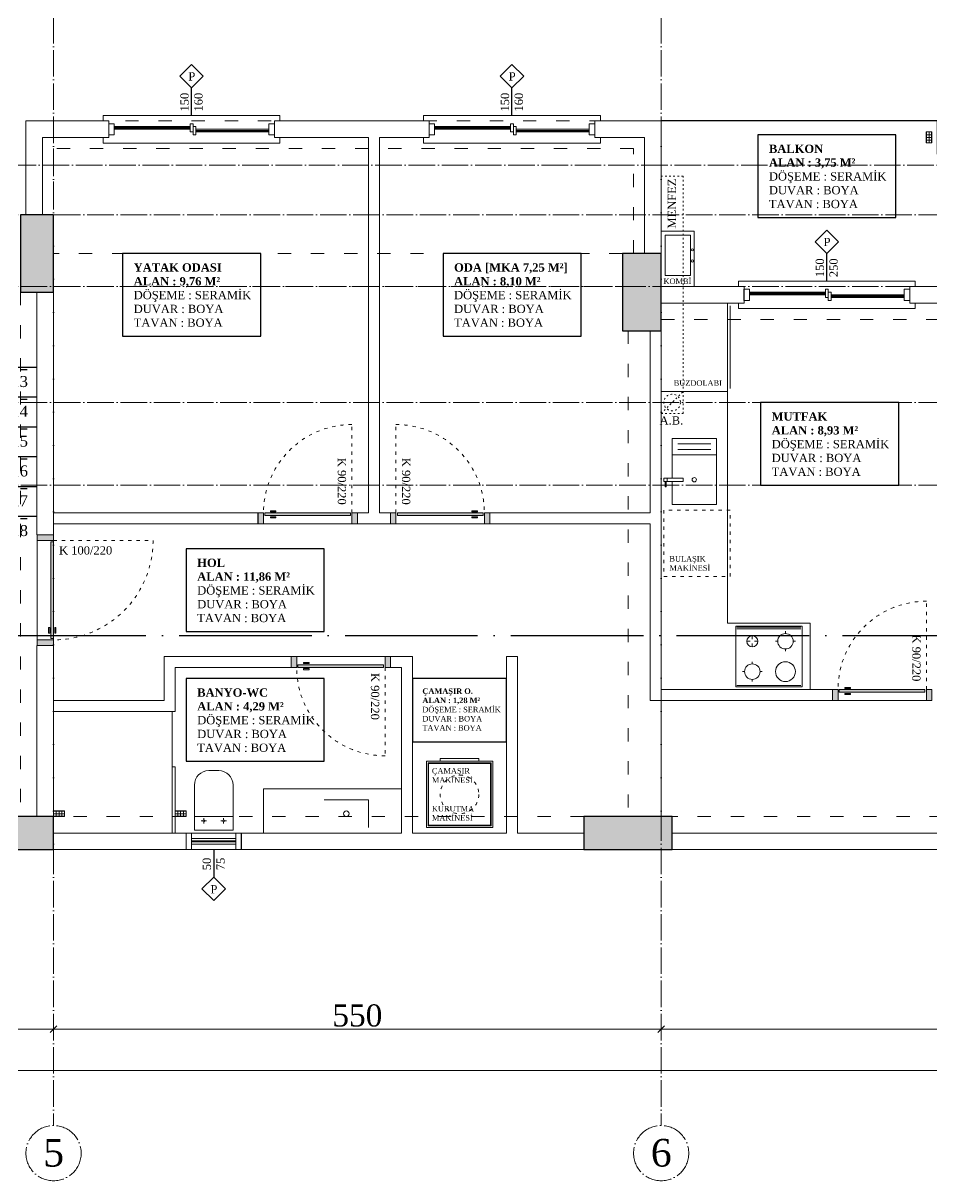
# Model space of a CAD drawing. Header units: centimetres. Extents: x -1107 to 35418, y 13584 to 18329.
# Drawn here: x 10060 to 10883, y 15289 to 16338 of the extents above; entities that cross this region are included whole.
import ezdxf

# ---------------------------------------------------------------- set-up
doc = ezdxf.new("R2010")
doc.units = ezdxf.units.CM
for name, pattern in [('ACAD_ISO03W100', [30, 12, -18]), ('ACAD_ISO04W100', [30, 24, -3, 0, -3]), ('DUZ', [0])]:
    doc.linetypes.add(name, pattern=pattern)
doc.layers.add('YLZ-AKS', color=7, linetype='ACAD_ISO04W100', lineweight=5, true_color=0x2e2f36)
doc.layers.add('YLZ-TARAMA', color=7, linetype='Continuous', lineweight=5, true_color=0x686d6c)
for name, color, linetype, lineweight in [('YLZ-ALAN HESABI', 41, 'Continuous', 35), ('YLZ-DUVAR', 151, 'Continuous', 20), ('YLZ-HAVALANDIRMA', 115, 'Continuous', 5), ('YLZ-ISLAK HACİMLER', 150, 'Continuous', 9), ('YLZ-KAPI', 241, 'Continuous', 9), ('YLZ-PENCERE', 231, 'Continuous', 5), ('YLZ-TEFRİŞ', 191, 'Continuous', 20), ('YLZ-ÖLÇÜ', 251, 'Continuous', 5)]:
    doc.layers.add(name, color=color, linetype=linetype, lineweight=lineweight)
for name, color, linetype in [('YLZ-Kesit Çizgisi', 10, 'Continuous'), ('YLZ-KOLON', 191, 'Continuous'), ('YLZ-KORKULUK', 161, 'DUZ'), ('YLZ-MERDİVEN', 11, 'Continuous'), ('YLZ-VERANDA-BALKON', 41, 'Continuous'), ('YLZ-YAZI', 113, 'Continuous')]:
    doc.layers.add(name, color=color, linetype=linetype)
doc.layers.add('YLZ-KİRİŞ', color=123, linetype='ACAD_ISO03W100', lineweight=5, transparency=0.5)
doc.styles.add('ARIAL', font='times.ttf')
doc.dimstyles.new('YLZ - Dış Ölçü', dxfattribs={"dimscale": 2, "dimtxt": 10, "dimasz": 3, "dimexe": 1.25, "dimexo": 1, "dimgap": 1, "dimtad": 1, "dimdec": 1, "dimrnd": 0.5, "dimtxsty": 'ARIAL', "dimblk": 'OBLIQUE', "dimcen": 1, "dimclrd": 250, "dimclre": 250, "dimclrt": 150, "dimadec": 0, "dimazin": 0, "dimtfac": 1, "dimtdec": 1, "dimtmove": 1, "dimatfit": 3, "dimldrblk": 'OBLIQUE', "dimfxl": 5, "dimfxlon": 1, "dimarcsym": 0})

# ---------------------------------------------------------------- blocks, each defined once
blk = doc.blocks.new('Aks')
at = {"layer": 'YLZ-AKS'}
for p, q in [((480485.8, 4514449.6), (480485.8, 4513204.6)), ((481035.8, 4514449.6), (481035.8, 4513204.6)), ((478860.8, 4513859.6), (481930.8, 4513859.6)), ((478860.8, 4513784.6), (481930.8, 4513784.6)), ((478860.8, 4513454.6), (481930.8, 4513454.6))]:
    blk.add_line(p, q, dxfattribs=at)
for points in [[(478860.8, 4514124.6), (478910.8, 4514124.6), (478910.8, 4514074.6), (481880.8, 4514074.6), (481880.8, 4514124.6), (481930.8, 4514124.6)], [(478860.8, 4514029.6), (481930.8, 4514029.6)], [(478860.8, 4513964.6), (481930.8, 4513964.6)]]:
    blk.add_lwpolyline(points, dxfattribs=at)
for centre in [(480485.8, 4513179.6), (481035.8, 4513179.6)]:
    blk.add_circle(centre, 25, dxfattribs=at)
at = {"layer": 'YLZ-Kesit Çizgisi', "linetype": 'ACAD_ISO04W100', "ltscale": 5}
blk.add_line((478798.3, 4513648.6), (481993.3, 4513648.6), dxfattribs=at)
at = {"layer": 'YLZ-YAZI', "char_height": 25, "attachment_point": 1, "style": 'ARIAL'}
for s, heights, insert in [('\\pxqc;5', [8.55], (480470.1, 4513192.5)), ('\\pxqc;6', [17.4], (481020.1, 4513192.5))]:
    blk.add_mtext_dynamic_manual_height_columns(s, width=31.519, gutter_width=12.5, heights=heights, dxfattribs=dict(at, insert=insert))
blk = doc.blocks.new('Merdiven 1')
at = {"layer": 'YLZ-KORKULUK'}
blk.add_lwpolyline([(481422.1, 4510777.9), (481419.6, 4510777.9), (481419.6, 4511045.9), (481429.6, 4511045.9), (481429.6, 4510912.9), (481427.1, 4510912.9), (481427.1, 4511043.4), (481422.1, 4511043.4)], close=True, dxfattribs=at)
at = {"layer": 'YLZ-MERDİVEN'}
for p, q in [((481424.6, 4511040.9), (481424.6, 4511163.9)), ((481304.6, 4511040.9), (481424.6, 4511040.9)), ((481424.6, 4510770.9), (481424.6, 4511040.9)), ((481424.6, 4511040.9), (481544.6, 4511040.9)), ((481304.6, 4511013.9), (481424.6, 4511013.9)), ((481424.6, 4511013.9), (481544.6, 4511013.9)), ((481309.6, 4510986.9), (481424.6, 4510986.9)), ((481424.6, 4510986.9), (481544.6, 4510986.9)), ((481304.6, 4510959.9), (481424.6, 4510959.9)), ((481424.6, 4510959.9), (481544.6, 4510959.9)), ((481304.6, 4510932.9), (481424.6, 4510932.9)), ((481424.6, 4510932.9), (481544.6, 4510932.9)), ((481304.6, 4510905.9), (481424.6, 4510905.9)), ((481424.6, 4510905.9), (481544.6, 4510905.9)), ((481304.6, 4510878.9), (481424.6, 4510878.9)), ((481304.6, 4510851.9), (481424.6, 4510851.9)), ((481304.6, 4510824.9), (481424.6, 4510824.9)), ((481304.6, 4510797.9), (481424.6, 4510797.9)), ((481304.6, 4510770.9), (481424.6, 4510770.9))]:
    blk.add_line(p, q, dxfattribs=at)
at = {"layer": 'YLZ-MERDİVEN', "linetype": 'ACAD_ISO03W100', "ltscale": 0.5}
for p, q in [((481426.6, 4511040.9), (481426.6, 4511163.9)), ((481304.6, 4511042.9), (481424.6, 4511042.9)), ((481424.6, 4511038.9), (481544.6, 4511038.9)), ((481304.6, 4511015.9), (481424.6, 4511015.9)), ((481424.6, 4511011.9), (481544.6, 4511011.9)), ((481309.6, 4510988.9), (481424.6, 4510988.9)), ((481424.6, 4510984.9), (481544.6, 4510984.9)), ((481304.6, 4510961.9), (481424.6, 4510961.9)), ((481424.6, 4510957.9), (481544.6, 4510957.9)), ((481304.6, 4510934.9), (481424.6, 4510934.9)), ((481424.6, 4510930.9), (481544.6, 4510930.9)), ((481304.6, 4510907.9), (481424.6, 4510907.9)), ((481424.6, 4510903.9), (481544.6, 4510903.9)), ((481304.6, 4510880.9), (481424.6, 4510880.9)), ((481304.6, 4510853.9), (481424.6, 4510853.9)), ((481304.6, 4510826.9), (481424.6, 4510826.9)), ((481304.6, 4510799.9), (481424.6, 4510799.9)), ((481304.6, 4510772.9), (481424.6, 4510772.9))]:
    blk.add_line(p, q, dxfattribs=at)
at = {"layer": 'YLZ-MERDİVEN'}
for points in [[(481364.6, 4510770.9), (481364.6, 4511102.4), (481484.6, 4511102.4), (481484.6, 4510918.4)], [(481474.6, 4510918.4), (481484.6, 4510905.9), (481494.6, 4510918.4), (481474.6, 4510918.4)]]:
    blk.add_lwpolyline(points, dxfattribs=at)
at = {"layer": 'YLZ-YAZI', "char_height": 10, "style": 'ARIAL'}
for s, insert, attachment_point in [('\\pxqc;12', (481426.3, 4511153.6), 1), ('\\pxqc;11', (481308.4, 4511059.9), 1), ('\\pxqc;10', (481308.4, 4511032.9), 1), ('\\pxqc;13', (481540.9, 4511032.9), 3), ('\\pxqc;9', (481308.4, 4511005.9), 1), ('\\pxqc;14', (481540.9, 4511005.9), 3), ('\\pxqc;8', (481308.4, 4510978.9), 1), ('\\pxqc;15', (481540.9, 4510978.9), 3), ('\\pxqc;7', (481308.4, 4510951.9), 1), ('\\pxqc;16', (481540.9, 4510951.9), 3), ('\\pxqc;6', (481308.4, 4510924.9), 1), ('\\pxqc;17', (481540.9, 4510924.9), 3), ('\\pxqc;5', (481308.4, 4510897.9), 1), ('\\pxqc;18', (481540.9, 4510897.9), 3), ('\\pxqc;4', (481308.4, 4510870.9), 1), ('\\pxqc;3', (481308.4, 4510843.9), 1), ('\\pxqc;2', (481308.4, 4510816.9), 1), ('\\pxqc;1', (481308.4, 4510789.9), 1)]:
    blk.add_mtext_dynamic_manual_height_columns(s, width=23.938, gutter_width=12.5, heights=[26.5], dxfattribs=dict(at, insert=insert, attachment_point=attachment_point))
at = {"layer": 'YLZ-YAZI', "insert": (481369.2, 4510955.9), "char_height": 10, "attachment_point": 3, "rotation": 90, "style": 'ARIAL'}
blk.add_mtext_dynamic_manual_height_columns('M: 18*16,67*27', width=344.303, gutter_width=12.5, heights=[10.2], dxfattribs=at)
blk = doc.blocks.new("Kapı 100'lük")
at = {"lineweight": 0, "true_color": 0x939598, "transparency": 33554559}
h = blk.add_hatch(color=252, dxfattribs=at)
h.dxf.hatch_style = 1
h.paths.add_polyline_path([(2266.4, 2744.3), (2271.4, 2744.3), (2271.4, 2759.3), (2266.4, 2759.3)])
h.paths.add_polyline_path([(2272.6, 2756.8), (2360.1, 2756.8), (2360.1, 2759.3), (2272.6, 2759.3)])
h.paths.add_polyline_path([(2277.6, 2754.8), (2282.6, 2754.8), (2282.6, 2755.8), (2277.6, 2755.8)])
h.paths.add_polyline_path([(2282.6, 2760.3), (2282.6, 2761.3), (2277.6, 2761.3), (2277.6, 2760.3)])
h.paths.add_polyline_path([(2361.4, 2759.3), (2361.4, 2744.3), (2366.4, 2744.3), (2366.4, 2759.3)])
at = {"layer": 'YLZ-KAPI', "linetype": 'ACAD_ISO03W100', "ltscale": 0.25}
blk.add_line((2361.4, 2759.3), (2361.4, 2849.3), dxfattribs=at)
at = {"layer": 'YLZ-KAPI'}
blk.add_line((2361.4, 2744.3), (2271.4, 2744.3), dxfattribs=at)
for points in [[(2266.4, 2759.3), (2266.4, 2744.3), (2271.4, 2744.3), (2271.4, 2759.3)], [(2360.1, 2756.8), (2272.6, 2756.8), (2272.6, 2759.3), (2360.1, 2759.3)], [(2282.6, 2761.3), (2282.6, 2760.3), (2277.6, 2760.3), (2277.6, 2761.3)], [(2366.4, 2759.3), (2366.4, 2744.3), (2361.4, 2744.3), (2361.4, 2759.3)], [(2282.6, 2754.8), (2282.6, 2755.8), (2277.6, 2755.8), (2277.6, 2754.8)]]:
    blk.add_lwpolyline(points, close=True, dxfattribs=at)
at = {"layer": 'YLZ-KAPI', "linetype": 'ACAD_ISO03W100', "ltscale": 0.25}
blk.add_arc((2361.4, 2759.3), 90, 90, 180, dxfattribs=at)
blk = doc.blocks.new("Kapı 90'lık")
at = {"lineweight": 0, "true_color": 0x939598, "transparency": 33554559}
h = blk.add_hatch(color=252, dxfattribs=at)
h.dxf.hatch_style = 1
h.paths.add_polyline_path([(663.8, 3319.8), (668.8, 3319.8), (668.8, 3329.8), (663.8, 3329.8)])
h.paths.add_polyline_path([(670, 3327.3), (747.5, 3327.3), (747.5, 3329.8), (670, 3329.8)])
h.paths.add_polyline_path([(675, 3325.3), (680, 3325.3), (680, 3326.3), (675, 3326.3)])
h.paths.add_polyline_path([(680, 3330.8), (680, 3331.8), (675, 3331.8), (675, 3330.8)])
h.paths.add_polyline_path([(753.8, 3329.8), (748.8, 3329.8), (748.8, 3319.8), (753.8, 3319.8)])
at = {"layer": 'YLZ-KAPI', "linetype": 'ACAD_ISO03W100', "ltscale": 0.25}
blk.add_line((748.8, 3329.8), (748.8, 3409.8), dxfattribs=at)
at = {"layer": 'YLZ-KAPI'}
blk.add_line((748.8, 3319.8), (668.8, 3319.8), dxfattribs=at)
for points in [[(663.8, 3329.8), (663.8, 3319.8), (668.8, 3319.8), (668.8, 3329.8)], [(747.5, 3327.3), (670, 3327.3), (670, 3329.8), (747.5, 3329.8)], [(680, 3331.8), (680, 3330.8), (675, 3330.8), (675, 3331.8)], [(680, 3325.3), (680, 3326.3), (675, 3326.3), (675, 3325.3)], [(753.8, 3329.8), (753.8, 3319.8), (748.8, 3319.8), (748.8, 3329.8)]]:
    blk.add_lwpolyline(points, close=True, dxfattribs=at)
at = {"layer": 'YLZ-KAPI', "linetype": 'ACAD_ISO03W100', "ltscale": 0.25}
blk.add_arc((748.8, 3329.8), 80, 90, 180, dxfattribs=at)
blk = doc.blocks.new('KP-1')
at = {"layer": 'YLZ-PENCERE'}
for p, q in [((470338, 4508618.7), (470269.2, 4508618.7)), ((470338, 4508617.7), (470269.2, 4508617.7)), ((470338, 4508617.2), (470269.2, 4508617.2)), ((470628, 4508618.7), (470559.2, 4508618.7)), ((470628, 4508617.7), (470559.2, 4508617.7)), ((470628, 4508617.2), (470559.2, 4508617.2)), ((470338, 4508616.2), (470269.2, 4508616.2)), ((470409.2, 4508616.2), (470343, 4508616.2)), ((470409.2, 4508615.2), (470343, 4508615.2)), ((470409.2, 4508614.7), (470343, 4508614.7)), ((470409.2, 4508613.7), (470343, 4508613.7)), ((470628, 4508616.2), (470559.2, 4508616.2)), ((470699.2, 4508616.2), (470633, 4508616.2)), ((470699.2, 4508615.2), (470633, 4508615.2)), ((470699.2, 4508614.7), (470633, 4508614.7)), ((470699.2, 4508613.7), (470633, 4508613.7)), ((470913, 4508468.7), (470844.2, 4508468.7)), ((470913, 4508467.7), (470844.2, 4508467.7)), ((470913, 4508467.2), (470844.2, 4508467.2)), ((470913, 4508466.2), (470844.2, 4508466.2)), ((470984.2, 4508466.2), (470918, 4508466.2)), ((470984.2, 4508465.2), (470918, 4508465.2)), ((470984.2, 4508464.7), (470918, 4508464.7)), ((470984.2, 4508463.7), (470918, 4508463.7)), ((470379.2, 4507978.7), (470339.2, 4507978.7)), ((470339.2, 4507973.7), (470379.2, 4507973.7)), ((470339.2, 4507971.7), (470379.2, 4507971.7)), ((470339.2, 4507970.7), (470379.2, 4507970.7)), ((470339.2, 4507968.7), (470379.2, 4507968.7)), ((470379.2, 4507963.7), (470339.2, 4507963.7))]:
    blk.add_line(p, q, dxfattribs=at)
for points in [[(470419.2, 4508623.7), (470419.2, 4508628.7), (470259.2, 4508628.7), (470259.2, 4508623.7)], [(470709.2, 4508623.7), (470709.2, 4508628.7), (470549.2, 4508628.7), (470549.2, 4508623.7)], [(470419.2, 4508608.7), (470419.2, 4508603.7), (470259.2, 4508603.7), (470259.2, 4508608.7)], [(470709.2, 4508608.7), (470709.2, 4508603.7), (470549.2, 4508603.7), (470549.2, 4508608.7)], [(470994.2, 4508473.7), (470994.2, 4508478.7), (470834.2, 4508478.7), (470834.2, 4508473.7)], [(470994.2, 4508458.7), (470994.2, 4508453.7), (470834.2, 4508453.7), (470834.2, 4508458.7)]]:
    blk.add_lwpolyline(points, dxfattribs=at)
for points in [[(470269.2, 4508621.2), (470269.2, 4508611.2), (470264.2, 4508611.2), (470264.2, 4508621.2)], [(470340.5, 4508621.2), (470340.5, 4508613.7), (470338, 4508613.7), (470338, 4508621.2)], [(470343, 4508618.7), (470343, 4508611.2), (470340.5, 4508611.2), (470340.5, 4508618.7)], [(470414.2, 4508621.2), (470414.2, 4508611.2), (470409.2, 4508611.2), (470409.2, 4508621.2)], [(470559.2, 4508621.2), (470559.2, 4508611.2), (470554.2, 4508611.2), (470554.2, 4508621.2)], [(470630.5, 4508621.2), (470630.5, 4508613.7), (470628, 4508613.7), (470628, 4508621.2)], [(470633, 4508618.7), (470633, 4508611.2), (470630.5, 4508611.2), (470630.5, 4508618.7)], [(470704.2, 4508621.2), (470704.2, 4508611.2), (470699.2, 4508611.2), (470699.2, 4508621.2)], [(470844.2, 4508471.2), (470844.2, 4508461.2), (470839.2, 4508461.2), (470839.2, 4508471.2)], [(470915.5, 4508471.2), (470915.5, 4508463.7), (470913, 4508463.7), (470913, 4508471.2)], [(470989.2, 4508471.2), (470989.2, 4508461.2), (470984.2, 4508461.2), (470984.2, 4508471.2)], [(470918, 4508468.7), (470918, 4508461.2), (470915.5, 4508461.2), (470915.5, 4508468.7)], [(470334.2, 4507978.7), (470334.2, 4507963.7), (470339.2, 4507963.7), (470339.2, 4507978.7)], [(470379.2, 4507978.7), (470379.2, 4507963.7), (470384.2, 4507963.7), (470384.2, 4507978.7)]]:
    blk.add_lwpolyline(points, close=True, dxfattribs=at)
at = {"layer": 'YLZ-YAZI'}
for p, q in [((470339.2, 4508628.7), (470339.2, 4508653.7)), ((470629.2, 4508628.7), (470629.2, 4508653.7)), ((470914.2, 4508478.7), (470914.2, 4508503.7)), ((470359.2, 4507963.7), (470359.2, 4507938.7))]:
    blk.add_line(p, q, dxfattribs=at)
for points in [[(470339.2, 4508653.7), (470328.6, 4508664.3), (470339.2, 4508674.9), (470349.8, 4508664.3)], [(470629.2, 4508653.7), (470618.6, 4508664.3), (470629.2, 4508674.9), (470639.8, 4508664.3)], [(470914.2, 4508503.7), (470903.6, 4508514.3), (470914.2, 4508524.9), (470924.8, 4508514.3)], [(470359.2, 4507938.7), (470369.8, 4507928.1), (470359.2, 4507917.5), (470348.6, 4507928.1)]]:
    blk.add_lwpolyline(points, close=True, dxfattribs=at)
at = {"xscale": -1, "rotation": 270}
blk.add_blockref("Kapı 100'lük", (467455, 4505882.3), dxfattribs=at)
at = {"layer": 'YLZ-ÖLÇÜ'}
for p in [(469735.5, 4504938.9), (470255.5, 4504778.9)]:
    blk.add_blockref("Kapı 90'lık", p, dxfattribs=at)
at = {"layer": 'YLZ-ÖLÇÜ', "xscale": -1}
blk.add_blockref("Kapı 90'lık", (471273, 4504938.9), dxfattribs=at)
at = {"layer": 'YLZ-ÖLÇÜ', "xscale": -1, "rotation": 180}
blk.add_blockref("Kapı 90'lık", (469765.5, 4511458.5), dxfattribs=at)
at = {"layer": 'YLZ-YAZI', "char_height": 7.5, "attachment_point": 7, "style": 'ARIAL'}
for s, width, heights, insert in [('\\pxqc;P', 35.57, [14.5], (470321.6, 4508660.3)), ('\\pxqc;P', 35.57, [14.5], (470611.6, 4508660.3)), ('\\pxqc;P', 35.57, [14.5], (470896.6, 4508510.3)), ('K 100/220', 58.677, [49.4], (470219.2, 4508230.9)), ('\\pxqc;P', 35.57, [14.5], (470341.6, 4507924.1))]:
    blk.add_mtext_dynamic_manual_height_columns(s, width=width, gutter_width=12.5, heights=heights, dxfattribs=dict(at, insert=insert))
at = {"layer": 'YLZ-YAZI', "char_height": 7.5, "style": 'ARIAL'}
for s, width, heights, insert, attachment_point, rotation in [('\\pxqc;150\\P160', 58.361, [27.4], (470349.2, 4508669.9), 9, 90), ('\\pxqc;150\\P160', 58.361, [27.4], (470639.2, 4508669.9), 9, 90), ('\\pxqc;150\\P250', 58.361, [27.4], (470924.2, 4508519.9), 9, 90), ('\\pxql;K 90/220', 44.855, [49.7], (470471.4, 4508273.7), 9, 270), ('\\pxql;K 90/220', 44.855, [49.7], (470537.1, 4508273.7), 3, 270), ('\\pxql;K 90/220', 44.855, [49.7], (470991.4, 4508113.7), 9, 270), ('\\pxql;K 90/220', 44.855, [49.7], (470501.4, 4508123.7), 7, 270), ('\\pxqc;50\\P75', 58.361, [27.4], (470369.3, 4507979.9), 9, 90)]:
    blk.add_mtext_dynamic_manual_height_columns(s, width=width, gutter_width=12.5, heights=heights, dxfattribs=dict(at, insert=insert, attachment_point=attachment_point, rotation=rotation))
blk = doc.blocks.new('B.K. Kolon Plan')
at = {"layer": 'YLZ-TARAMA'}
h = blk.add_hatch(dxfattribs=at)
h.set_pattern_fill('ANSI33', color=256, angle=-90)
h.set_pattern_definition([(315, (-466565.205, -4488308.273), (4.4901280605, 4.4901280605), []), (315, (-466565.205, -4488312.7634), (4.4901280605, 4.4901280605), [3.175, -1.5875])])
h.paths.add_polyline_path([(8682.1, 16884.5), (8652.1, 16884.5), (8652.1, 16804.5), (8682.1, 16804.5)])
h.paths.add_polyline_path([(8712.1, 16294.5), (8652.1, 16294.5), (8652.1, 16264.5), (8712.1, 16264.5)])
h.paths.add_polyline_path([(9427.1, 16294.5), (9347.1, 16294.5), (9347.1, 16264.5), (9427.1, 16264.5)])
h.paths.add_polyline_path([(9422.1, 16864.5), (9382.1, 16864.5), (9382.1, 16804.5), (9422.1, 16804.5)])
h.paths.add_polyline_path([(9157.1, 16884.5), (9117.1, 16884.5), (9117.1, 16824.5), (9157.1, 16824.5)])
h.paths.add_polyline_path([(9777.1, 16674.5), (9727.1, 16674.5), (9727.1, 16644.5), (9777.1, 16644.5)])
h.paths.add_polyline_path([(9777.1, 16844.5), (9737.1, 16844.5), (9737.1, 16804.5), (9777.1, 16804.5)])
h.paths.add_polyline_path([(9772.1, 16294.5), (9722.1, 16294.5), (9722.1, 16264.5), (9772.1, 16264.5)])
h.paths.add_polyline_path([(10027.1, 16294.5), (9977.1, 16294.5), (9977.1, 16264.5), (10027.1, 16264.5)])
h.paths.add_polyline_path([(10027.1, 16839.5), (9997.1, 16839.5), (9997.1, 16769.5), (10027.1, 16769.5)])
h.paths.add_polyline_path([(10577.1, 16804.5), (10542.1, 16804.5), (10542.1, 16734.5), (10577.1, 16734.5)])
h.paths.add_polyline_path([(10587.1, 16294.5), (10507.1, 16294.5), (10507.1, 16264.5), (10587.1, 16264.5)])
h.paths.add_polyline_path([(11222.1, 16294.5), (11162.1, 16294.5), (11162.1, 16264.5), (11222.1, 16264.5)])
h.paths.add_polyline_path([(11222.1, 16594.5), (11132.1, 16594.5), (11132.1, 16774.5), (11102.1, 16774.5), (11102.1, 16559.5), (11222.1, 16559.5)])
at = {"layer": 'YLZ-KİRİŞ'}
blk.add_lwpolyline([(10002.1, 16839.5), (10002.1, 16924.5), (10577.1, 16924.5), (10577.1, 16804.5), (10552.1, 16804.5), (10552.1, 16899.5), (10027.1, 16899.5), (10027.1, 16839.5), (10002.1, 16839.5)], dxfattribs=at)
for points in [[(10027.1, 16774.5), (10542.1, 16774.5), (10542.1, 16804.5), (10027.1, 16804.5)], [(9997.1, 16769.5), (9997.1, 16294.5), (10027.1, 16294.5), (10027.1, 16769.5)], [(10577.1, 16744.5), (11102.1, 16744.5), (11102.1, 16774.5), (10577.1, 16774.5)], [(10547.1, 16734.5), (10547.1, 16294.5), (10577.1, 16294.5), (10577.1, 16734.5)], [(10027.1, 16264.5), (10507.1, 16264.5), (10507.1, 16294.5), (10027.1, 16294.5)], [(10587.1, 16264.5), (11162.1, 16264.5), (11162.1, 16294.5), (10587.1, 16294.5)]]:
    blk.add_lwpolyline(points, close=True, dxfattribs=at)
at = {"layer": 'YLZ-KOLON'}
for points in [[(9997.1, 16839.5), (9997.1, 16769.5), (10027.1, 16769.5), (10027.1, 16839.5)], [(10542.1, 16804.5), (10542.1, 16734.5), (10577.1, 16734.5), (10577.1, 16804.5)], [(9977.1, 16294.5), (9977.1, 16264.5), (10027.1, 16264.5), (10027.1, 16294.5)], [(10507.1, 16294.5), (10507.1, 16264.5), (10587.1, 16264.5), (10587.1, 16294.5)]]:
    blk.add_lwpolyline(points, close=True, dxfattribs=at)
blk = doc.blocks.new('B.K. Tefriş')
at = {"layer": 'YLZ-HAVALANDIRMA', "linetype": 'ACAD_ISO03W100', "ltscale": 0.125}
for p in [(10577.1, 15429.5), (10577.1, 15409.5)]:
    blk.add_line(p, (10597.1, 15429.5), dxfattribs=at)
blk.add_lwpolyline([(10577.1, 15624.5), (10577.1, 15409.5), (10597.1, 15409.5), (10597.1, 15624.5)], close=True, dxfattribs=at)
blk.add_circle((10587.1, 15419.5), 7.5, dxfattribs=at)
at = {"layer": 'YLZ-ISLAK HACİMLER'}
for p, q in [((10821.9, 15662), (10817.4, 15662)), ((10821.9, 15659.5), (10817.4, 15659.5)), ((10821.9, 15657), (10817.4, 15657)), ((10819.6, 15654.5), (10819.6, 15664.5)), ((10821.9, 15664.5), (10821.9, 15654.5)), ((10027.1, 15049.2), (10037.1, 15049.2)), ((10029.6, 15049.2), (10029.6, 15044.7)), ((10032.1, 15049.2), (10032.1, 15044.7)), ((10034.6, 15049.2), (10034.6, 15044.7)), ((10137.1, 15049.2), (10147.1, 15049.2)), ((10139.6, 15049.2), (10139.6, 15044.7)), ((10142.1, 15049.2), (10142.1, 15044.7)), ((10144.6, 15049.2), (10144.6, 15044.7)), ((10037.1, 15047), (10027.1, 15047)), ((10147.1, 15047), (10137.1, 15047))]:
    blk.add_line(p, q, dxfattribs=at)
for points in [[(10822.1, 15654.5), (10817.1, 15654.5), (10817.1, 15664.5), (10822.1, 15664.5)], [(10607.1, 15574.5), (10577.1, 15574.5), (10577.1, 15524.5), (10607.1, 15524.5)], [(10037.1, 15049.5), (10037.1, 15044.5), (10027.1, 15044.5), (10027.1, 15049.5)], [(10147.1, 15049.5), (10147.1, 15044.5), (10137.1, 15044.5), (10137.1, 15049.5)]]:
    blk.add_lwpolyline(points, close=True, dxfattribs=at)
for points in [[(10817.4, 15654.5), (10817.4, 15664.5)], [(10037.1, 15044.7), (10027.1, 15044.7)], [(10147.1, 15044.7), (10137.1, 15044.7)]]:
    blk.add_lwpolyline(points, dxfattribs=at)
at = {"layer": 'YLZ-ISLAK HACİMLER', "lineweight": 9}
blk.add_lwpolyline([(10603.6, 15571), (10580.6, 15571), (10580.6, 15534.5), (10603.6, 15534.5)], close=True, dxfattribs=at)
blk.add_circle((10605.4, 15557.7), 1, dxfattribs=at)
at = {"layer": 'YLZ-ISLAK HACİMLER'}
blk.add_circle((10605.4, 15547.7), 1, dxfattribs=at)
at = {"layer": 'YLZ-TEFRİŞ'}
for p, q in [((10639.6, 15432), (10639.6, 15507)), ((10577.1, 15429.5), (10637.1, 15429.5)), ((10587.1, 15387), (10587.1, 15351)), ((10627.1, 15387), (10587.1, 15387)), ((10627.1, 15387), (10627.1, 15327)), ((10622.1, 15382), (10592.1, 15382)), ((10622.1, 15377), (10592.1, 15377)), ((10627.1, 15372), (10587.1, 15372)), ((10579.6, 15351), (10597.1, 15351)), ((10579.6, 15351), (10579.6, 15348)), ((10579.6, 15348), (10597.1, 15348)), ((10580.6, 15348), (10580.6, 15343)), ((10581.6, 15343), (10580.6, 15343)), ((10581.6, 15348), (10581.6, 15343)), ((10582.6, 15351), (10582.6, 15348)), ((10587.1, 15348), (10587.1, 15327)), ((10597.1, 15351), (10597.1, 15348)), ((10627.1, 15327), (10587.1, 15327)), ((10659.6, 15208.2), (10659.6, 15205.2)), ((10689.6, 15210.2), (10689.6, 15212.2)), ((10654.6, 15203.2), (10657.6, 15203.2)), ((10659.6, 15201.2), (10659.6, 15198.2)), ((10661.6, 15203.2), (10664.6, 15203.2)), ((10682.6, 15203.2), (10680.6, 15203.2)), ((10689.6, 15196.2), (10689.6, 15194.2)), ((10696.6, 15203.2), (10698.6, 15203.2)), ((10659.6, 15182.7), (10659.6, 15184.7)), ((10652.6, 15175.7), (10650.6, 15175.7)), ((10666.6, 15175.7), (10668.6, 15175.7)), ((10659.6, 15168.7), (10659.6, 15166.7)), ((10134.6, 15139.5), (10134.6, 15029.5)), ((10134.6, 15089.5), (10137.1, 15089.5)), ((10137.1, 15089.5), (10137.1, 15029.5)), ((10176.6, 15086), (10167.6, 15086)), ((10154.6, 15073), (10154.6, 15032)), ((10189.6, 15073), (10189.6, 15032)), ((10154.6, 15044.5), (10189.6, 15044.5)), ((10162.4, 15040.5), (10160.6, 15040.5)), ((10163.1, 15041.2), (10163.1, 15043)), ((10163.1, 15039.7), (10163.1, 15038)), ((10163.9, 15040.5), (10165.6, 15040.5)), ((10180.4, 15040.5), (10178.6, 15040.5)), ((10181.1, 15041.2), (10181.1, 15043)), ((10181.1, 15039.7), (10181.1, 15038)), ((10181.9, 15040.5), (10183.6, 15040.5)), ((10154.6, 15032), (10189.6, 15032))]:
    blk.add_line(p, q, dxfattribs=at)
for points in [[(10712.1, 15159.5), (10712.1, 15219.5), (10637.1, 15219.5), (10637.1, 15509.5)], [(10645.6, 15216), (10703.6, 15216)], [(10645.6, 15214.5), (10703.6, 15214.5)], [(10703.6, 15163), (10645.6, 15163)], [(10377.1, 15094.5), (10377.1, 15097), (10412.1, 15097), (10412.1, 15094.5)], [(10342.1, 15069.5), (10217.1, 15069.5), (10217.1, 15029.5)], [(10312.1, 15034.5), (10312.1, 15059.5), (10272.1, 15059.5)]]:
    blk.add_lwpolyline(points, dxfattribs=at)
at = {"layer": 'YLZ-TEFRİŞ', "linetype": 'ACAD_ISO03W100', "ltscale": 0.25}
blk.add_lwpolyline([(10639.6, 15322), (10579.6, 15322), (10579.6, 15262), (10639.6, 15262)], close=True, dxfattribs=at)
at = {"layer": 'YLZ-TEFRİŞ'}
for points in [[(10704.6, 15162), (10644.6, 15162), (10644.6, 15217), (10704.6, 15217)], [(10424.6, 15094.5), (10424.6, 15034.5), (10364.6, 15034.5), (10364.6, 15094.5)], [(10423.1, 15093), (10423.1, 15036), (10366.1, 15036), (10366.1, 15093)], [(10422.6, 15092.5), (10422.6, 15036.5), (10366.6, 15036.5), (10366.6, 15092.5)]]:
    blk.add_lwpolyline(points, close=True, dxfattribs=at)
for centre, radius in [((10607.1, 15349.5), 2), ((10659.6, 15203.2), 5), ((10689.6, 15203.2), 7), ((10689.6, 15175.7), 9), ((10659.6, 15175.7), 7), ((10292.1, 15047), 2.5), ((10163.1, 15040.5), 0.75), ((10181.1, 15040.5), 0.75)]:
    blk.add_circle(centre, radius, dxfattribs=at)
at = {"layer": 'YLZ-TEFRİŞ', "linetype": 'ACAD_ISO03W100', "ltscale": 0.25}
blk.add_circle((10394.6, 15064.5), 17.5, dxfattribs=at)
at = {"layer": 'YLZ-TEFRİŞ'}
for centre, start, end in [((10167.6, 15073), 90, 180), ((10176.6, 15073), 0, 90)]:
    blk.add_arc(centre, 13, start, end, dxfattribs=at)
at = {"layer": 'YLZ-ISLAK HACİMLER', "insert": (10604.4, 15526.7), "char_height": 5, "attachment_point": 9, "style": 'ARIAL'}
blk.add_mtext_dynamic_manual_height_columns('KOMBİ', width=141.545, gutter_width=12.5, heights=[0], dxfattribs=at)
at = {"layer": 'YLZ-YAZI', "insert": (10590.6, 15577), "char_height": 7.5, "attachment_point": 7, "rotation": 90, "style": 'ARIAL'}
blk.add_mtext_dynamic_manual_height_columns('MENFEZ', width=50.631, gutter_width=12.5, heights=[31.7], dxfattribs=at)
at = {"layer": 'YLZ-YAZI', "style": 'ARIAL'}
for s, width, heights, insert, char_height, attachment_point in [('BUZDOLABI', 109.782, [64.9], (10632.1, 15434.5), 5, 9), ('A.B.', 50.631, [31.7], (10597.1, 15399.3), 7.5, 9), ('BULAŞIK\\PMAKİNESİ', 109.782, [64.9], (10584.6, 15267), 5, 7), ('ÇAMAŞIR\\PMAKİNESİ', 109.782, [64.9], (10369.6, 15074.9), 5, 7), ('KURUTMA\\PMAKİNESİ', 109.782, [64.9], (10369.6, 15054.1), 5, 1)]:
    blk.add_mtext_dynamic_manual_height_columns(s, width=width, gutter_width=12.5, heights=heights, dxfattribs=dict(at, insert=insert, char_height=char_height, attachment_point=attachment_point))
blk = doc.blocks.new('B.K. Mahal Listesi')
at = {"layer": 'YLZ-YAZI'}
for points in [[(14598.5, 9767.1), (14598.5, 9692.1), (14723.5, 9692.1), (14723.5, 9767.1), (14598.5, 9767.1)], [(14023.5, 9659.6), (14023.5, 9584.6), (14148.5, 9584.6), (14148.5, 9659.6), (14023.5, 9659.6)], [(14313.5, 9659.6), (14313.5, 9584.6), (14438.5, 9584.6), (14438.5, 9659.6), (14313.5, 9659.6)], [(14601, 9524.6), (14601, 9449.6), (14726, 9449.6), (14726, 9524.6), (14601, 9524.6)], [(14081, 9392.1), (14081, 9317.1), (14206, 9317.1), (14206, 9392.1), (14081, 9392.1)], [(14081, 9274.6), (14081, 9199.6), (14206, 9199.6), (14206, 9274.6), (14081, 9274.6)], [(14286, 9274.6), (14286, 9217.1), (14371, 9217.1), (14371, 9274.6), (14286, 9274.6)]]:
    blk.add_lwpolyline(points, dxfattribs=at)
at = {"layer": 'YLZ-YAZI', "attachment_point": 1, "style": 'ARIAL'}
for s, insert, char_height in [('{\\fTimes New Roman|b1|i0|c162|p18;BALKON\\PALAN : 3,75 M² }\\PDÖŞEME : SERAMİK\\PDUVAR : BOYA \\PTAVAN : BOYA', (14608.5, 9758.1), 7.5), ('{\\fTimes New Roman|b1|i0|c162|p18;YATAK ODASI\\PALAN : 9,76 M² }\\PDÖŞEME : SERAMİK\\PDUVAR : BOYA \\PTAVAN : BOYA', (14033.5, 9650.6), 7.5), ('{\\fTimes New Roman|b1|i0|c162|p18;ODA [MKA 7,25 M²]\\PALAN : 8,10 M² }\\PDÖŞEME : SERAMİK\\PDUVAR : BOYA \\PTAVAN : BOYA', (14323.5, 9650.6), 7.5), ('{\\fTimes New Roman|b1|i0|c162|p18;MUTFAK\\PALAN : 8,93 M² \\P}DÖŞEME : SERAMİK\\PDUVAR : BOYA \\PTAVAN : BOYA', (14611, 9515.6), 7.5), ('{\\fTimes New Roman|b1|i0|c162|p18;HOL\\PALAN : 11,86 M² }\\PDÖŞEME : SERAMİK\\PDUVAR : BOYA \\PTAVAN : BOYA', (14091, 9383.1), 7.5), ('{\\fTimes New Roman|b1|i0|c162|p18;BANYO-WC\\PALAN : 4,29 M² \\P}DÖŞEME : SERAMİK\\PDUVAR : BOYA \\PTAVAN : BOYA', (14091, 9265.6), 7.5), ('{\\fTimes New Roman|b1|i0|c162|p18;ÇAMAŞIR O.\\PALAN : 1,28 M² \\P}DÖŞEME : SERAMİK\\PDUVAR : BOYA \\PTAVAN : BOYA', (14294.8, 9265.6), 5)]:
    blk.add_mtext_dynamic_manual_height_columns(s, width=148.617, gutter_width=12.5, heights=[94.5], dxfattribs=dict(at, insert=insert, char_height=char_height))
blk = doc.blocks.new('_Oblique')
at = {"color": 0, "linetype": 'ByBlock', "lineweight": -2}
blk.add_line((-0.5, -0.5), (0.5, 0.5), dxfattribs=at)
blk = doc.blocks.new('*D5562')
at = {"layer": 'Defpoints', "color": 0, "transparency": 16777216}
for p in [(7342.7, 15426.9), (7342.7, 15426.9), (7897.7, 15426.9)]:
    blk.add_point(p, dxfattribs=at)
at = {"layer": 'YLZ-ÖLÇÜ', "color": 250, "lineweight": -2, "transparency": 16777216}
for p, q in [((7342.7, 15426.9), (7342.7, 15429.4)), ((7897.7, 15426.9), (7342.7, 15426.9)), ((7897.7, 15426.9), (7897.7, 15429.4))]:
    blk.add_line(p, q, dxfattribs=at)
at = {"layer": 'YLZ-ÖLÇÜ', "color": 250, "lineweight": -2, "transparency": 16777216, "xscale": 6, "yscale": 6, "zscale": 6, "rotation": 180}
blk.add_blockref('_Oblique', (7342.7, 15426.9), dxfattribs=at)
at = {"layer": 'YLZ-ÖLÇÜ', "color": 250, "lineweight": -2, "transparency": 16777216, "xscale": 6, "yscale": 6, "zscale": 6}
blk.add_blockref('_Oblique', (7897.7, 15426.9), dxfattribs=at)
at = {"layer": 'YLZ-ÖLÇÜ', "color": 150, "transparency": 16777216, "insert": (7620.2, 15439.1), "char_height": 20, "attachment_point": 5, "style": 'ARIAL'}
blk.add_mtext('555', dxfattribs=at)
blk = doc.blocks.new('*D5563')
at = {"layer": 'Defpoints', "color": 0, "transparency": 16777216}
for p in [(6792.7, 15426.9), (6792.7, 15426.9), (7342.7, 15426.9)]:
    blk.add_point(p, dxfattribs=at)
at = {"layer": 'YLZ-ÖLÇÜ', "color": 250, "lineweight": -2, "transparency": 16777216}
for p, q in [((6792.7, 15426.9), (6792.7, 15429.4)), ((7342.7, 15426.9), (6792.7, 15426.9)), ((7342.7, 15426.9), (7342.7, 15429.4))]:
    blk.add_line(p, q, dxfattribs=at)
at = {"layer": 'YLZ-ÖLÇÜ', "color": 250, "lineweight": -2, "transparency": 16777216, "xscale": 6, "yscale": 6, "zscale": 6, "rotation": 180}
blk.add_blockref('_Oblique', (6792.7, 15426.9), dxfattribs=at)
at = {"layer": 'YLZ-ÖLÇÜ', "color": 250, "lineweight": -2, "transparency": 16777216, "xscale": 6, "yscale": 6, "zscale": 6}
blk.add_blockref('_Oblique', (7342.7, 15426.9), dxfattribs=at)
at = {"layer": 'YLZ-ÖLÇÜ', "color": 150, "transparency": 16777216, "insert": (7067.7, 15439.1), "char_height": 20, "attachment_point": 5, "style": 'ARIAL'}
blk.add_mtext('550', dxfattribs=at)
blk = doc.blocks.new('*D5564')
at = {"layer": 'Defpoints', "color": 0, "transparency": 16777216}
for p in [(6537.7, 15426.9), (6537.7, 15426.9), (6792.7, 15426.9)]:
    blk.add_point(p, dxfattribs=at)
at = {"layer": 'YLZ-ÖLÇÜ', "color": 250, "lineweight": -2, "transparency": 16777216}
for p, q in [((6537.7, 15426.9), (6537.7, 15429.4)), ((6792.7, 15426.9), (6537.7, 15426.9)), ((6792.7, 15426.9), (6792.7, 15429.4))]:
    blk.add_line(p, q, dxfattribs=at)
at = {"layer": 'YLZ-ÖLÇÜ', "color": 250, "lineweight": -2, "transparency": 16777216, "xscale": 6, "yscale": 6, "zscale": 6, "rotation": 180}
blk.add_blockref('_Oblique', (6537.7, 15426.9), dxfattribs=at)
at = {"layer": 'YLZ-ÖLÇÜ', "color": 250, "lineweight": -2, "transparency": 16777216, "xscale": 6, "yscale": 6, "zscale": 6}
blk.add_blockref('_Oblique', (6792.7, 15426.9), dxfattribs=at)
at = {"layer": 'YLZ-ÖLÇÜ', "color": 150, "transparency": 16777216, "insert": (6665.2, 15439.1), "char_height": 20, "attachment_point": 5, "style": 'ARIAL'}
blk.add_mtext('255', dxfattribs=at)
blk = doc.blocks.new('*D5578')
at = {"layer": 'Defpoints', "color": 0, "transparency": 16777216}
for p in [(5417.7, 15389.4), (7987.7, 15389.4), (7987.7, 15389.4)]:
    blk.add_point(p, dxfattribs=at)
at = {"layer": 'YLZ-ÖLÇÜ', "color": 250, "lineweight": -2, "transparency": 16777216}
for p, q in [((5417.7, 15389.4), (5417.7, 15391.9)), ((5417.7, 15389.4), (7987.7, 15389.4)), ((7987.7, 15389.4), (7987.7, 15391.9))]:
    blk.add_line(p, q, dxfattribs=at)
at = {"layer": 'YLZ-ÖLÇÜ', "color": 250, "lineweight": -2, "transparency": 16777216, "xscale": 6, "yscale": 6, "zscale": 6, "rotation": 180}
blk.add_blockref('_Oblique', (5417.7, 15389.4), dxfattribs=at)
at = {"layer": 'YLZ-ÖLÇÜ', "color": 250, "lineweight": -2, "transparency": 16777216, "xscale": 6, "yscale": 6, "zscale": 6}
blk.add_blockref('_Oblique', (7987.7, 15389.4), dxfattribs=at)
at = {"layer": 'YLZ-ÖLÇÜ', "color": 150, "transparency": 16777216, "insert": (6702.7, 15401.6), "char_height": 20, "attachment_point": 5, "style": 'ARIAL'}
blk.add_mtext('2570', dxfattribs=at)
blk = doc.blocks.new('Dış Ölçü')
at = {"layer": 'YLZ-ÖLÇÜ'}
for base, p1, p2, picture, middle in [((6537.71, 15426.94), (6792.71, 15426.94), (6537.71, 15426.94), '*D5564', (6665.21, 15439.11)), ((6792.71, 15426.94), (7342.71, 15426.94), (6792.71, 15426.94), '*D5563', (7067.71, 15439.11)), ((7342.71, 15426.94), (7897.71, 15426.94), (7342.71, 15426.94), '*D5562', (7620.21, 15439.11))]:
    dim = blk.add_linear_dim(base=base, p1=p1, p2=p2, dimstyle='YLZ - Dış Ölçü', dxfattribs=at)
    dim.commit()
    dim.dimension.update_dxf_attribs({"geometry": picture, "text_midpoint": middle})
dim = blk.add_aligned_dim(p1=(5417.71, 15389.44), p2=(7987.71, 15389.44), distance=0, dimstyle='YLZ - Dış Ölçü', dxfattribs=at)
dim.commit()
dim.dimension.update_dxf_attribs({"geometry": '*D5578', "text_midpoint": (6702.71, 15401.64)})

msp = doc.modelspace()

# ---------------------------------------------------------------- linework, layer by layer
at = {"layer": 'YLZ-DUVAR'}
for p, q in [((10062.71, 16249.44), (10062.71, 16164.44)), ((10137.71, 16249.44), (10062.71, 16249.44)), ((10137.71, 16234.44), (10137.71, 16249.44)), ((10287.71, 16234.44), (10287.71, 16249.44)), ((10427.71, 16249.44), (10287.71, 16249.44)), ((10427.71, 16234.44), (10427.71, 16249.44)), ((10637.71, 16249.44), (10577.71, 16249.44)), ((10577.71, 16234.44), (10577.71, 16249.44)), ((10637.71, 16129.44), (10637.71, 16249.44)), ((10077.71, 16234.44), (10077.71, 16164.44)), ((10137.71, 16234.44), (10077.71, 16234.44)), ((10372.71, 16234.44), (10287.71, 16234.44)), ((10372.71, 16234.44), (10372.71, 15894.44)), ((10382.71, 16234.44), (10382.71, 15894.44)), ((10427.71, 16234.44), (10382.71, 16234.44)), ((10622.71, 16234.44), (10577.71, 16234.44)), ((10622.71, 16129.44), (10622.71, 16234.44)), ((10637.71, 16099.44), (10712.71, 16099.44)), ((10712.71, 16099.44), (10712.71, 16084.44)), ((10862.71, 16099.44), (10862.71, 16084.44)), ((10862.71, 16099.44), (10887.71, 16099.44)), ((10072.71, 16094.44), (10072.71, 15874.44)), ((10087.71, 16094.44), (10087.71, 15894.44)), ((10637.71, 16084.44), (10712.71, 16084.44)), ((10862.71, 16084.44), (10892.71, 16084.44)), ((10627.71, 16059.44), (10627.71, 15894.44)), ((10637.71, 16059.44), (10637.71, 15734.44)), ((10087.71, 15894.44), (10272.71, 15894.44)), ((10272.71, 15894.44), (10272.71, 15884.44)), ((10362.71, 15894.44), (10362.71, 15884.44)), ((10362.71, 15894.44), (10372.71, 15894.44)), ((10382.71, 15894.44), (10392.71, 15894.44)), ((10392.71, 15894.44), (10392.71, 15884.44)), ((10482.71, 15894.44), (10482.71, 15884.44)), ((10482.71, 15894.44), (10627.71, 15894.44)), ((10087.71, 15884.44), (10272.71, 15884.44)), ((10087.71, 15884.44), (10087.71, 15874.44)), ((10362.71, 15884.44), (10392.71, 15884.44)), ((10482.71, 15884.44), (10627.71, 15884.44)), ((10627.71, 15884.44), (10627.71, 15724.44)), ((10087.71, 15874.44), (10072.71, 15874.44)), ((10087.71, 15774.44), (10072.71, 15774.44)), ((10072.71, 15774.44), (10072.71, 15619.44)), ((10087.71, 15774.44), (10087.71, 15724.44)), ((10187.71, 15764.44), (10302.71, 15764.44)), ((10187.71, 15764.44), (10187.71, 15724.44)), ((10302.71, 15754.44), (10302.71, 15764.44)), ((10392.71, 15754.44), (10392.71, 15764.44)), ((10392.71, 15764.44), (10412.71, 15764.44)), ((10412.71, 15764.44), (10412.71, 15604.44)), ((10497.71, 15764.44), (10497.71, 15604.44)), ((10497.71, 15764.44), (10507.71, 15764.44)), ((10507.71, 15764.44), (10507.71, 15604.44)), ((10197.71, 15754.44), (10197.71, 15714.44)), ((10197.71, 15754.44), (10302.71, 15754.44)), ((10392.71, 15754.44), (10402.71, 15754.44)), ((10402.71, 15754.44), (10402.71, 15604.44)), ((10637.71, 15734.44), (10792.71, 15734.44)), ((10792.71, 15734.44), (10792.71, 15724.44)), ((10087.71, 15724.44), (10187.71, 15724.44)), ((10627.71, 15724.44), (10792.71, 15724.44)), ((10087.71, 15714.44), (10197.71, 15714.44)), ((10087.71, 15714.44), (10087.71, 15619.44)), ((10087.71, 15604.44), (10207.71, 15604.44)), ((10207.71, 15604.44), (10207.71, 15589.44)), ((10257.71, 15604.44), (10257.71, 15589.44)), ((10257.71, 15604.44), (10402.71, 15604.44)), ((10412.71, 15604.44), (10497.71, 15604.44)), ((10507.71, 15604.44), (10567.71, 15604.44)), ((10647.71, 15604.44), (10892.71, 15604.44)), ((10087.71, 15589.44), (10207.71, 15589.44)), ((10257.71, 15589.44), (10567.71, 15589.44)), ((10647.71, 15589.44), (11222.71, 15589.44))]:
    msp.add_line(p, q, dxfattribs=at)
at = {"layer": 'YLZ-VERANDA-BALKON'}
msp.add_lwpolyline([(10887.71, 16219.44), (10887.71, 16249.44), (10637.71, 16249.44)], dxfattribs=at)

# ---------------------------------------------------------------- block references
at = {"layer": 'YLZ-ALAN HESABI'}
msp.add_blockref('B.K. Mahal Listesi', (-3873.25, 6469.88), dxfattribs=at)
at = {"layer": 'YLZ-DUVAR'}
for name, p in [('KP-1', (-460126.52, -4492374.27)), ('B.K. Kolon Plan', (60.59, -675.04)), ('B.K. Tefriş', (60.59, 574.96))]:
    msp.add_blockref(name, p, dxfattribs=at)
at = {"layer": 'YLZ-MERDİVEN'}
msp.add_blockref('Merdiven 1', (-471471.92, -4495014.46), dxfattribs=at)
at = {"layer": 'YLZ-TEFRİŞ'}
msp.add_blockref('Aks', (-470398.07, -4497865.12), dxfattribs=at)
at = {"layer": 'YLZ-ÖLÇÜ'}
msp.add_blockref('Dış Ölçü', (3295, 0), dxfattribs=at)

doc.saveas('drawing.dxf')
